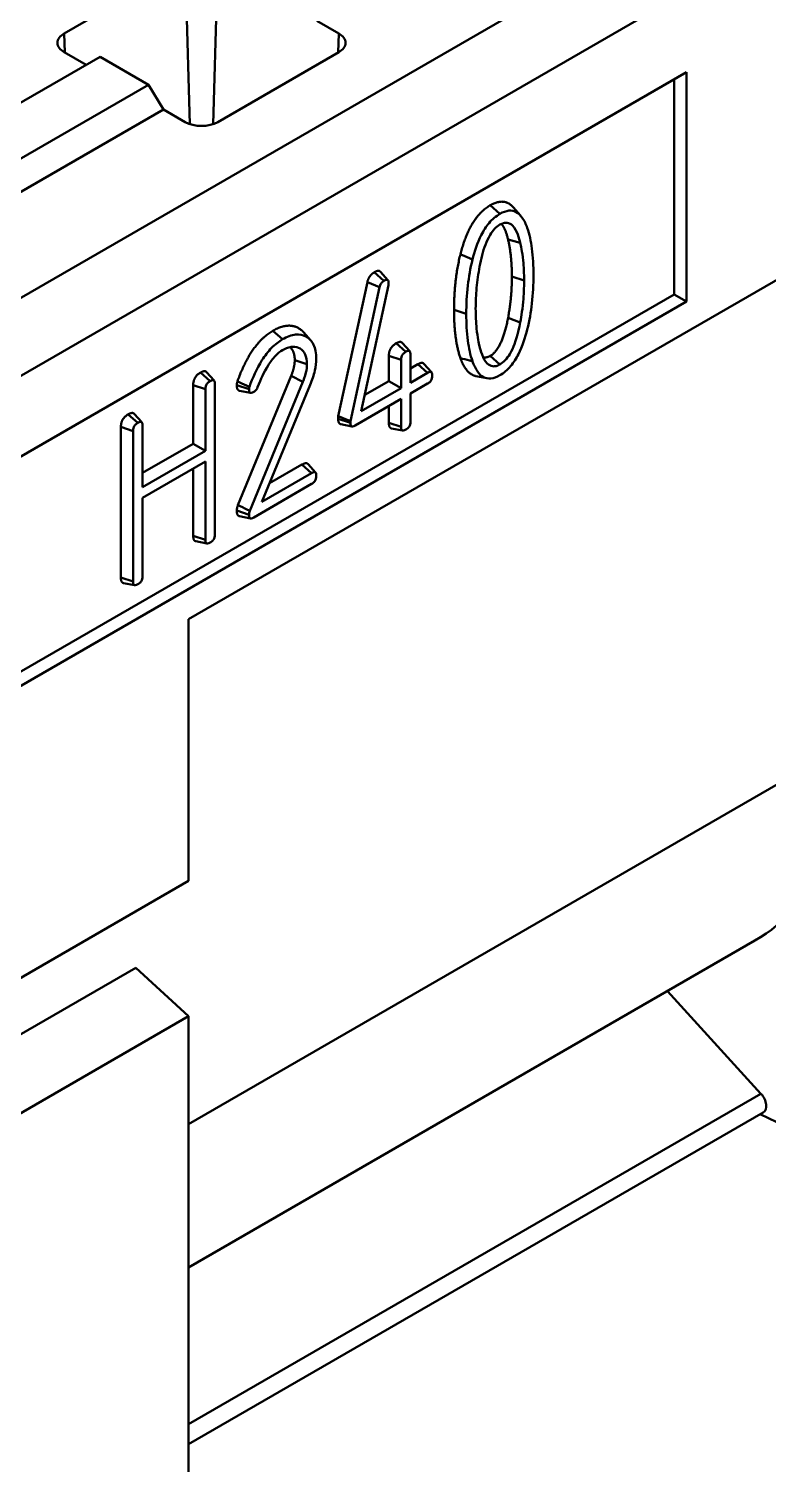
# Model space of a CAD drawing. Header units: millimetres. Extents: x 0 to 1485, y 0 to 1050.
# Drawn here: x 1298 to 1352.1, y 264.4 to 369.4 of the extents above; entities that cross this region are included whole.
import ezdxf

# ---------------------------------------------------------------- set-up
doc = ezdxf.new("R2010")
doc.units = ezdxf.units.MM
doc.header["$LTSCALE"] = 2.5
doc.layers.add('Sichtbar (ISO)', color=7, linetype='Continuous', lineweight=50)
doc.layers.add('Sichtbar schmal (ISO)', color=7, linetype='Continuous', lineweight=50)

msp = doc.modelspace()

# ---------------------------------------------------------------- linework, layer by layer
at = {"layer": 'Sichtbar (ISO)'}
for p, q in [((1439.081, 431.517), (1084.467, 226.781)), ((1090.477, 224.535), (1408.675, 408.247)), ((1300.584, 369.068), (1309.423, 374.171)), ((1319.072, 369.987), (1320.663, 369.068)), ((1302.175, 366.763), (1300.584, 367.682)), ((1320.663, 367.682), (1311.824, 362.579)), ((1303.199, 367.354), (1285.05, 356.876)), ((1306.734, 365.313), (1303.199, 367.354)), ((1188.399, 275.166), (1346.109, 366.22)), ((1345.213, 365.702), (1345.213, 349.97)), ((1346.109, 366.22), (1346.109, 349.452)), ((1288.585, 354.835), (1306.734, 365.313)), ((1307.832, 363.497), (1306.734, 365.313)), ((1289.609, 352.976), (1307.832, 363.497)), ((1309.423, 362.579), (1307.832, 363.497)), ((1309.68, 326.189), (1362.713, 356.808)), ((1333.424, 356.349), (1333.975, 355.728)), ((1323.714, 351.628), (1324.265, 351.007)), ((1345.213, 349.97), (1188.399, 259.433)), ((1320.633, 341.046), (1322.758, 350.851)), ((1321.525, 340.698), (1323.647, 350.488)), ((1324.305, 350.644), (1322.309, 341.422)), ((1346.109, 349.452), (1345.213, 349.97)), ((1346.109, 349.452), (1188.399, 258.398)), ((1318.075, 347.214), (1318.625, 346.592)), ((1325.308, 346.425), (1325.859, 345.803)), ((1324.332, 343.625), (1324.332, 345.466)), ((1325.229, 343.108), (1325.229, 345.167)), ((1325.913, 345.562), (1325.913, 343.503)), ((1325.913, 344.538), (1326.458, 344.852)), ((1326.902, 344.891), (1327.453, 344.27)), ((1310.992, 344.283), (1311.543, 343.662)), ((1313.293, 334.548), (1317.179, 343.995)), ((1314.162, 334.119), (1318.047, 343.564)), ((1322.565, 342.605), (1324.332, 343.625)), ((1324.332, 343.625), (1325.229, 343.108)), ((1325.913, 343.503), (1327.165, 344.225)), ((1331.509, 343.827), (1330.696, 343.993)), ((1310.016, 339.041), (1310.016, 343.324)), ((1310.913, 338.524), (1310.913, 343.026)), ((1311.597, 343.42), (1311.597, 332.4)), ((1314.207, 342.754), (1313.393, 342.92)), ((1318.571, 343.347), (1315.046, 334.786)), ((1322.309, 341.422), (1325.229, 343.108)), ((1327.165, 343.436), (1325.913, 342.713)), ((1325.913, 342.713), (1325.913, 340.665)), ((1325.229, 342.318), (1321.861, 340.374)), ((1324.332, 340.569), (1324.332, 341.801)), ((1325.229, 340.27), (1325.229, 342.318)), ((1305.699, 341.227), (1306.249, 340.606)), ((1321.625, 340.3), (1320.812, 340.466)), ((1304.723, 329.248), (1304.723, 340.268)), ((1305.619, 328.949), (1305.619, 339.969)), ((1306.303, 340.364), (1306.303, 335.862)), ((1325.335, 339.999), (1324.521, 340.165)), ((1306.303, 336.897), (1310.016, 339.041)), ((1306.303, 335.862), (1310.913, 338.524)), ((1310.016, 339.041), (1310.913, 338.524)), ((1310.913, 337.734), (1306.303, 335.073)), ((1310.016, 332.304), (1310.016, 337.216)), ((1310.913, 332.005), (1310.913, 337.734)), ((1315.605, 336.144), (1317.976, 337.513)), ((1318.421, 337.552), (1318.971, 336.93)), ((1315.046, 334.786), (1318.683, 336.886)), ((1318.683, 336.097), (1314.443, 333.648)), ((1306.303, 335.073), (1306.303, 329.344)), ((1314.207, 333.574), (1313.393, 333.74)), ((1311.019, 331.734), (1310.205, 331.899)), ((1305.725, 328.678), (1304.912, 328.843)), ((1309.68, 307.049), (1309.68, 326.189)), ((1293.771, 297.863), (1309.68, 307.049)), ((1351.118, 302.682), (1309.68, 278.759)), ((1305.809, 300.684), (1289.157, 291.07)), ((1305.809, 300.684), (1309.68, 297.156)), ((1351.566, 291.472), (1344.718, 298.988)), ((1309.68, 297.156), (1293.771, 287.971)), ((1309.68, 253.929), (1309.68, 297.156)), ((1351.726, 290.11), (1309.68, 265.836)), ((1362.713, 284.548), (1351.5, 289.98))]:
    msp.add_line(p, q, dxfattribs=at)
for centre, major_axis, ratio, start_param, end_param in [((1301.784, 368.375), (-1.698, 0), 0.5773503, 5.4977871, 7.0685835), ((1319.462, 368.375), (1.698, 0), 0.5773503, 5.4977871, 7.0685835), ((1310.623, 363.272), (-1.698, 0), 0.5773503, 0.7853982, 2.3561945), ((1334.262, 328.746), (17.709, -25.523), 0.6252357, 6.2312405, 7.0166387), ((1351.182, 290.951), (0.571, -0.823), 0.6252357, 6.2312405, 8.0638362)]:
    msp.add_ellipse(centre, major_axis=major_axis, ratio=ratio, start_param=start_param, end_param=end_param, dxfattribs=at)
for points in [[(1329.567, 352.896), (1330.255, 355.623), (1331.751, 356.486)], [(1331.751, 356.486), (1332.778, 357.079), (1333.424, 356.349)], [(1333.06, 353.981), (1332.863, 354.792), (1332.575, 355.13)], [(1333.335, 351.277), (1333.335, 352.8), (1333.06, 353.981)], [(1329.104, 348.835), (1329.104, 351.039), (1329.567, 352.896)], [(1322.758, 350.851), (1322.866, 351.357), (1323.27, 351.59)], [(1323.27, 351.59), (1323.587, 351.773), (1323.714, 351.628)], [(1333.06, 348.255), (1333.335, 349.766), (1333.335, 351.277)], [(1329.567, 345.307), (1329.104, 346.631), (1329.104, 348.835)], [(1331.751, 345.466), (1332.627, 345.972), (1333.06, 348.255)], [(1313.253, 343.603), (1314.237, 346.375), (1315.851, 347.307)], [(1317.445, 345.159), (1317.445, 345.819), (1317.094, 346.109)], [(1324.332, 345.466), (1324.332, 346.079), (1324.864, 346.386)], [(1324.864, 346.386), (1325.181, 346.569), (1325.308, 346.425)], [(1317.179, 343.995), (1317.445, 344.648), (1317.445, 345.159)], [(1326.458, 344.852), (1326.774, 345.035), (1326.902, 344.891)], [(1330.696, 343.993), (1329.984, 344.138), (1329.567, 345.307)], [(1331.229, 345.379), (1331.467, 345.302), (1331.751, 345.466)], [(1310.016, 343.324), (1310.016, 343.938), (1310.548, 344.245)], [(1310.548, 344.245), (1310.865, 344.428), (1310.992, 344.283)], [(1313.204, 343.324), (1313.204, 343.461), (1313.253, 343.603)], [(1313.393, 342.92), (1313.204, 342.958), (1313.204, 343.324)], [(1304.723, 340.268), (1304.723, 340.882), (1305.254, 341.188)], [(1305.254, 341.188), (1305.571, 341.371), (1305.699, 341.227)], [(1320.623, 340.87), (1320.623, 340.973), (1320.633, 341.046)], [(1320.812, 340.466), (1320.623, 340.504), (1320.623, 340.87)], [(1324.521, 340.165), (1324.332, 340.203), (1324.332, 340.569)], [(1317.976, 337.513), (1318.293, 337.696), (1318.421, 337.552)], [(1313.204, 334.144), (1313.204, 334.326), (1313.293, 334.548)], [(1313.393, 333.74), (1313.204, 333.779), (1313.204, 334.144)], [(1310.205, 331.899), (1310.016, 331.938), (1310.016, 332.304)], [(1304.912, 328.843), (1304.723, 328.882), (1304.723, 329.248)]]:
    msp.add_open_spline(points, degree=2, dxfattribs=at)
for points, degree, knots in [([(1330.453, 352.521), (1330.6, 353.103), (1330.806, 353.739), (1331.258, 354.626), (1331.446, 354.925), (1331.787, 355.329), (1331.912, 355.454), (1332.179, 355.681), (1332.318, 355.778), (1332.458, 355.859)], 3, [0.00013812, 0.00013812, 0.00013812, 0.00013812, 0.38590631, 0.38590631, 0.59820007, 0.59820007, 0.71158033, 0.71158033, 0.83020461, 0.83020461, 0.83020461, 0.83020461]), ([(1332.458, 355.859), (1332.686, 355.991), (1332.907, 356.074), (1333.316, 356.114), (1333.491, 356.076), (1333.824, 355.9), (1333.971, 355.751), (1334.245, 355.362), (1334.366, 355.099), (1334.463, 354.825)], 3, [0, 0, 0, 0, 0.19323337, 0.19323337, 0.3755242, 0.3755242, 0.58395794, 0.58395794, 0.84029902, 0.84029902, 0.84029902, 0.84029902]), ([(1333.951, 353.731), (1333.88, 354.024), (1333.714, 354.665), (1333.273, 355.105), (1333.142, 355.183), (1332.905, 355.213), (1332.82, 355.207), (1332.642, 355.162), (1332.551, 355.123), (1332.458, 355.07)], 3, [0.00948385, 0.00948385, 0.00948385, 0.00948385, 0.23585034, 0.23585034, 0.31053252, 0.31053252, 0.34812458, 0.34812458, 0.38560149, 0.38560149, 0.38560149, 0.38560149]), ([(1332.458, 355.07), (1332.325, 354.993), (1332.196, 354.89), (1331.95, 354.628), (1331.839, 354.478), (1331.603, 354.087), (1331.49, 353.839), (1331.214, 353.111), (1331.079, 352.562), (1330.975, 352.001)], 3, [0, 0, 0, 0, 0.11289928, 0.11289928, 0.22681291, 0.22681291, 0.38686704, 0.38686704, 0.70571104, 0.70571104, 0.70571104, 0.70571104]), ([(1334.463, 354.825), (1334.623, 354.367), (1334.731, 353.854), (1334.883, 352.703), (1334.915, 352.043), (1334.915, 351.373)], 3, [0.00009846, 0.00009846, 0.00009846, 0.00009846, 0.4272375, 0.4272375, 0.91932095, 0.91932095, 0.91932095, 0.91932095]), ([(1334.232, 350.978), (1334.232, 351.485), (1334.209, 351.978), (1334.093, 353.106), (1333.995, 353.54), (1333.951, 353.731)], 3, [0, 0, 0, 0, 0.37204259, 0.37204259, 0.88378001, 0.88378001, 0.88378001, 0.88378001]), ([(1330.001, 348.536), (1330.001, 349.208), (1330.033, 349.909), (1330.185, 351.238), (1330.293, 351.877), (1330.453, 352.521)], 3, [0, 0, 0, 0, 0.49387375, 0.49387375, 0.92134767, 0.92134767, 0.92134767, 0.92134767]), ([(1330.975, 352.001), (1330.877, 351.476), (1330.805, 350.961), (1330.708, 349.934), (1330.685, 349.426), (1330.685, 348.93)], 3, [0.00007028, 0.00007028, 0.00007028, 0.00007028, 0.35406194, 0.35406194, 0.71815652, 0.71815652, 0.71815652, 0.71815652]), ([(1323.647, 350.488), (1323.655, 350.523), (1323.669, 350.584), (1323.716, 350.699), (1323.738, 350.738), (1323.781, 350.801), (1323.809, 350.835), (1323.889, 350.907), (1323.934, 350.938), (1323.977, 350.963)], 3, [0.001963663, 0.001963663, 0.001963663, 0.001963663, 0.021399666, 0.021399666, 0.035944676, 0.035944676, 0.050646289, 0.050646289, 0.066595415, 0.066595415, 0.066595415, 0.066595415]), ([(1323.977, 350.963), (1324.03, 350.993), (1324.1, 351.028), (1324.196, 351.042), (1324.22, 351.037), (1324.253, 351.021), (1324.268, 351.007), (1324.294, 350.959), (1324.303, 350.93), (1324.316, 350.859), (1324.319, 350.812), (1324.319, 350.765)], 3, [0, 0, 0, 0, 0.04493859, 0.04493859, 0.07151546, 0.07151546, 0.09679736, 0.09679736, 0.12063391, 0.12063391, 0.1534914, 0.1534914, 0.1534914, 0.1534914]), ([(1333.951, 347.902), (1333.995, 348.145), (1334.093, 348.696), (1334.209, 349.957), (1334.232, 350.474), (1334.232, 350.978)], 3, [0.00616461, 0.00616461, 0.00616461, 0.00616461, 0.15263457, 0.15263457, 0.25874508, 0.25874508, 0.25874508, 0.25874508]), ([(1334.915, 351.373), (1334.915, 350.704), (1334.883, 350.006), (1334.731, 348.68), (1334.623, 348.042), (1334.463, 347.399)], 3, [0, 0, 0, 0, 0.49188616, 0.49188616, 0.91885396, 0.91885396, 0.91885396, 0.91885396]), ([(1324.319, 350.765), (1324.319, 350.748), (1324.317, 350.729), (1324.313, 350.688), (1324.31, 350.666), (1324.305, 350.644)], 3, [0, 0, 0, 0, 0.013086499, 0.013086499, 0.028142878, 0.028142878, 0.028142878, 0.028142878]), ([(1330.685, 348.93), (1330.685, 348.426), (1330.707, 347.935), (1330.823, 346.808), (1330.921, 346.37), (1330.965, 346.178)], 3, [0, 0, 0, 0, 0.3707409, 0.3707409, 0.88249422, 0.88249422, 0.88249422, 0.88249422]), ([(1330.453, 345.072), (1330.293, 345.532), (1330.185, 346.046), (1330.033, 347.2), (1330.001, 347.864), (1330.001, 348.536)], 3, [0.00013828, 0.00013828, 0.00013828, 0.00013828, 0.42779173, 0.42779173, 0.9218729, 0.9218729, 0.9218729, 0.9218729]), ([(1332.458, 344.839), (1332.592, 344.916), (1332.722, 345.02), (1332.97, 345.284), (1333.081, 345.436), (1333.321, 345.831), (1333.435, 346.083), (1333.764, 346.949), (1333.894, 347.599), (1333.951, 347.902)], 3, [0, 0, 0, 0, 0.11363012, 0.11363012, 0.22855531, 0.22855531, 0.39071045, 0.39071045, 0.79871277, 0.79871277, 0.79871277, 0.79871277]), ([(1314.13, 343.193), (1314.362, 343.849), (1314.662, 344.535), (1315.258, 345.477), (1315.493, 345.784), (1316.014, 346.313), (1316.282, 346.52), (1316.558, 346.679)], 3, [0.00037068, 0.00037068, 0.00037068, 0.00037068, 0.43143738, 0.43143738, 0.66926924, 0.66926924, 0.90302207, 0.90302207, 0.90302207, 0.90302207]), ([(1315.851, 347.307), (1316.953, 347.943), (1317.928, 347.38), (1318.075, 347.214)], 2, [0, 0, 0, 1, 1.2539225, 1.2539225, 1.2539225]), ([(1316.558, 346.679), (1316.887, 346.869), (1317.207, 346.99), (1317.793, 347.047), (1318.042, 346.994), (1318.467, 346.768), (1318.682, 346.588), (1318.896, 346.145), (1318.944, 345.993), (1319.01, 345.652), (1319.025, 345.464), (1319.025, 345.266)], 3, [0, 0, 0, 0, 0.27894472, 0.27894472, 0.5385195, 0.5385195, 0.77856527, 0.77856527, 0.88429071, 0.88429071, 0.99499587, 0.99499587, 0.99499587, 0.99499587]), ([(1334.463, 347.399), (1334.316, 346.814), (1334.11, 346.174), (1333.657, 345.283), (1333.469, 344.984), (1333.128, 344.58), (1333.004, 344.455), (1332.737, 344.227), (1332.598, 344.13), (1332.458, 344.049)], 3, [0.00009835, 0.00009835, 0.00009835, 0.00009835, 0.38794314, 0.38794314, 0.60022924, 0.60022924, 0.7135331, 0.7135331, 0.83200422, 0.83200422, 0.83200422, 0.83200422]), ([(1316.558, 345.89), (1316.375, 345.784), (1316.199, 345.641), (1315.834, 345.26), (1315.659, 345.023), (1315.208, 344.306), (1314.954, 343.757), (1314.731, 343.18)], 3, [0, 0, 0, 0, 0.15511166, 0.15511166, 0.33316196, 0.33316196, 0.66339826, 0.66339826, 0.66339826, 0.66339826]), ([(1318.341, 344.86), (1318.341, 345.134), (1318.3, 345.376), (1318.125, 345.763), (1318.001, 345.9), (1317.705, 346.086), (1317.514, 346.154), (1317.158, 346.127), (1317.043, 346.102), (1316.804, 346.019), (1316.681, 345.961), (1316.558, 345.89)], 3, [0, 0, 0, 0, 0.20092025, 0.20092025, 0.3889759, 0.3889759, 0.56372958, 0.56372958, 0.64187452, 0.64187452, 0.72206559, 0.72206559, 0.72206559, 0.72206559]), ([(1325.229, 345.167), (1325.229, 345.228), (1325.234, 345.312), (1325.269, 345.443), (1325.286, 345.48), (1325.317, 345.536), (1325.337, 345.566), (1325.391, 345.627), (1325.42, 345.654), (1325.488, 345.708), (1325.53, 345.736), (1325.571, 345.759)], 3, [0, 0, 0, 0, 0.04493859, 0.04493859, 0.07151546, 0.07151546, 0.09679736, 0.09679736, 0.12063391, 0.12063391, 0.1534914, 0.1534914, 0.1534914, 0.1534914]), ([(1325.571, 345.759), (1325.624, 345.79), (1325.694, 345.825), (1325.79, 345.839), (1325.813, 345.834), (1325.847, 345.817), (1325.862, 345.803), (1325.888, 345.755), (1325.897, 345.727), (1325.91, 345.655), (1325.913, 345.608), (1325.913, 345.562)], 3, [0, 0, 0, 0, 0.04493859, 0.04493859, 0.07151546, 0.07151546, 0.09679736, 0.09679736, 0.12063391, 0.12063391, 0.1534914, 0.1534914, 0.1534914, 0.1534914]), ([(1330.965, 346.178), (1331.036, 345.885), (1331.203, 345.244), (1331.643, 344.804), (1331.774, 344.726), (1332.011, 344.696), (1332.096, 344.702), (1332.274, 344.747), (1332.365, 344.785), (1332.458, 344.839)], 3, [0.00943853, 0.00943853, 0.00943853, 0.00943853, 0.23585034, 0.23585034, 0.31053252, 0.31053252, 0.34812458, 0.34812458, 0.38560149, 0.38560149, 0.38560149, 0.38560149]), ([(1318.047, 343.564), (1318.092, 343.674), (1318.195, 343.932), (1318.315, 344.456), (1318.341, 344.664), (1318.341, 344.86)], 3, [0.00253677, 0.00253677, 0.00253677, 0.00253677, 0.06693697, 0.06693697, 0.11242642, 0.11242642, 0.11242642, 0.11242642]), ([(1319.025, 345.266), (1319.025, 344.988), (1318.985, 344.694), (1318.833, 344.044), (1318.713, 343.693), (1318.571, 343.347)], 3, [0, 0, 0, 0, 0.20430344, 0.20430344, 0.43269056, 0.43269056, 0.43269056, 0.43269056]), ([(1332.458, 344.049), (1332.229, 343.917), (1332.007, 343.834), (1331.597, 343.794), (1331.422, 343.832), (1331.09, 344.008), (1330.943, 344.156), (1330.67, 344.541), (1330.55, 344.801), (1330.453, 345.072)], 3, [0, 0, 0, 0, 0.19403135, 0.19403135, 0.37681876, 0.37681876, 0.58399614, 0.58399614, 0.83831224, 0.83831224, 0.83831224, 0.83831224]), ([(1310.913, 343.026), (1310.913, 343.087), (1310.918, 343.17), (1310.953, 343.302), (1310.97, 343.339), (1311.001, 343.395), (1311.021, 343.424), (1311.075, 343.486), (1311.104, 343.512), (1311.173, 343.567), (1311.214, 343.594), (1311.255, 343.618)], 3, [0, 0, 0, 0, 0.04493859, 0.04493859, 0.07151546, 0.07151546, 0.09679736, 0.09679736, 0.12063391, 0.12063391, 0.1534914, 0.1534914, 0.1534914, 0.1534914]), ([(1311.255, 343.618), (1311.308, 343.648), (1311.378, 343.683), (1311.474, 343.697), (1311.498, 343.692), (1311.531, 343.676), (1311.546, 343.662), (1311.572, 343.614), (1311.581, 343.585), (1311.594, 343.514), (1311.597, 343.467), (1311.597, 343.42)], 3, [0, 0, 0, 0, 0.04493859, 0.04493859, 0.07151546, 0.07151546, 0.09679736, 0.09679736, 0.12063391, 0.12063391, 0.1534914, 0.1534914, 0.1534914, 0.1534914]), ([(1314.13, 343.193), (1314.055, 343.228), (1313.982, 343.262), (1313.694, 343.397), (1313.47, 343.502), (1313.253, 343.603)], 3, [-0.20383027, -0.20383027, -0.20383027, -0.20383027, -0.15337444, -0.15337444, 0, 0, 0, 0]), ([(1327.165, 344.225), (1327.218, 344.256), (1327.288, 344.291), (1327.383, 344.305), (1327.407, 344.3), (1327.441, 344.283), (1327.456, 344.269), (1327.482, 344.222), (1327.491, 344.193), (1327.504, 344.121), (1327.507, 344.075), (1327.507, 344.028)], 3, [0, 0, 0, 0, 0.04493859, 0.04493859, 0.07151546, 0.07151546, 0.09679736, 0.09679736, 0.12063391, 0.12063391, 0.1534914, 0.1534914, 0.1534914, 0.1534914]), ([(1327.507, 344.028), (1327.507, 343.967), (1327.502, 343.883), (1327.466, 343.752), (1327.45, 343.715), (1327.419, 343.659), (1327.399, 343.629), (1327.344, 343.568), (1327.315, 343.541), (1327.247, 343.487), (1327.205, 343.459), (1327.165, 343.436)], 3, [0, 0, 0, 0, 0.04493859, 0.04493859, 0.07151546, 0.07151546, 0.09679736, 0.09679736, 0.12063391, 0.12063391, 0.1534914, 0.1534914, 0.1534914, 0.1534914]), ([(1314.101, 343.026), (1314.101, 343.053), (1314.103, 343.082), (1314.113, 343.139), (1314.12, 343.166), (1314.13, 343.193)], 3, [0, 0, 0, 0, 0.020301337, 0.020301337, 0.038340907, 0.038340907, 0.038340907, 0.038340907]), ([(1314.443, 342.828), (1314.39, 342.798), (1314.32, 342.763), (1314.224, 342.749), (1314.2, 342.754), (1314.167, 342.77), (1314.151, 342.784), (1314.125, 342.832), (1314.117, 342.861), (1314.104, 342.932), (1314.101, 342.979), (1314.101, 343.026)], 3, [0, 0, 0, 0, 0.04493859, 0.04493859, 0.07151546, 0.07151546, 0.09679736, 0.09679736, 0.12063391, 0.12063391, 0.1534914, 0.1534914, 0.1534914, 0.1534914]), ([(1314.731, 343.18), (1314.702, 343.106), (1314.672, 343.053), (1314.62, 342.977), (1314.592, 342.944), (1314.523, 342.88), (1314.482, 342.851), (1314.443, 342.828)], 3, [0.00006207, 0.00006207, 0.00006207, 0.00006207, 0.04938573, 0.04938573, 0.09835265, 0.09835265, 0.15858017, 0.15858017, 0.15858017, 0.15858017]), ([(1305.619, 339.969), (1305.619, 340.03), (1305.624, 340.114), (1305.66, 340.245), (1305.676, 340.283), (1305.707, 340.339), (1305.727, 340.368), (1305.782, 340.43), (1305.811, 340.456), (1305.879, 340.511), (1305.921, 340.538), (1305.961, 340.561)], 3, [0, 0, 0, 0, 0.04493859, 0.04493859, 0.07151546, 0.07151546, 0.09679736, 0.09679736, 0.12063391, 0.12063391, 0.1534914, 0.1534914, 0.1534914, 0.1534914]), ([(1305.961, 340.561), (1306.014, 340.592), (1306.084, 340.627), (1306.18, 340.641), (1306.204, 340.636), (1306.237, 340.619), (1306.253, 340.605), (1306.279, 340.558), (1306.287, 340.529), (1306.3, 340.457), (1306.303, 340.411), (1306.303, 340.364)], 3, [0, 0, 0, 0, 0.04493859, 0.04493859, 0.07151546, 0.07151546, 0.09679736, 0.09679736, 0.12063391, 0.12063391, 0.1534914, 0.1534914, 0.1534914, 0.1534914]), ([(1321.525, 340.698), (1321.468, 340.721), (1321.41, 340.743), (1321.113, 340.859), (1320.871, 340.953), (1320.633, 341.046)], 3, [0.10361914, 0.10361914, 0.10361914, 0.10361914, 0.14386676, 0.14386676, 0.31069899, 0.31069899, 0.31069899, 0.31069899]), ([(1321.52, 340.571), (1321.52, 340.598), (1321.52, 340.625), (1321.522, 340.667), (1321.524, 340.683), (1321.525, 340.698)], 3, [0, 0, 0, 0, 0.019133623, 0.019133623, 0.029774737, 0.029774737, 0.029774737, 0.029774737]), ([(1321.861, 340.374), (1321.808, 340.344), (1321.738, 340.309), (1321.643, 340.295), (1321.619, 340.3), (1321.585, 340.316), (1321.57, 340.33), (1321.544, 340.378), (1321.535, 340.407), (1321.522, 340.478), (1321.52, 340.525), (1321.52, 340.571)], 3, [0, 0, 0, 0, 0.04493859, 0.04493859, 0.07151546, 0.07151546, 0.09679736, 0.09679736, 0.12063391, 0.12063391, 0.1534914, 0.1534914, 0.1534914, 0.1534914]), ([(1325.913, 340.665), (1325.913, 340.604), (1325.908, 340.52), (1325.872, 340.389), (1325.856, 340.352), (1325.825, 340.296), (1325.805, 340.266), (1325.75, 340.205), (1325.721, 340.178), (1325.653, 340.124), (1325.611, 340.096), (1325.571, 340.073)], 3, [0, 0, 0, 0, 0.04493859, 0.04493859, 0.07151546, 0.07151546, 0.09679736, 0.09679736, 0.12063391, 0.12063391, 0.1534914, 0.1534914, 0.1534914, 0.1534914]), ([(1325.571, 340.073), (1325.518, 340.042), (1325.448, 340.008), (1325.352, 339.994), (1325.328, 339.999), (1325.295, 340.015), (1325.279, 340.029), (1325.253, 340.077), (1325.245, 340.106), (1325.232, 340.177), (1325.229, 340.224), (1325.229, 340.27)], 3, [0, 0, 0, 0, 0.04493859, 0.04493859, 0.07151546, 0.07151546, 0.09679736, 0.09679736, 0.12063391, 0.12063391, 0.1534914, 0.1534914, 0.1534914, 0.1534914]), ([(1318.683, 336.886), (1318.736, 336.917), (1318.806, 336.952), (1318.902, 336.966), (1318.926, 336.961), (1318.959, 336.944), (1318.975, 336.93), (1319.001, 336.882), (1319.009, 336.853), (1319.022, 336.782), (1319.025, 336.735), (1319.025, 336.689)], 3, [0, 0, 0, 0, 0.04493859, 0.04493859, 0.07151546, 0.07151546, 0.09679736, 0.09679736, 0.12063391, 0.12063391, 0.1534914, 0.1534914, 0.1534914, 0.1534914]), ([(1319.025, 336.689), (1319.025, 336.628), (1319.02, 336.544), (1318.985, 336.413), (1318.968, 336.376), (1318.937, 336.319), (1318.917, 336.29), (1318.863, 336.228), (1318.834, 336.202), (1318.766, 336.147), (1318.724, 336.12), (1318.683, 336.097)], 3, [0, 0, 0, 0, 0.04493859, 0.04493859, 0.07151546, 0.07151546, 0.09679736, 0.09679736, 0.12063391, 0.12063391, 0.1534914, 0.1534914, 0.1534914, 0.1534914]), ([(1313.293, 334.548), (1313.509, 334.441), (1313.728, 334.333), (1314.016, 334.19), (1314.089, 334.155), (1314.162, 334.119)], 3, [-0.30907826, -0.30907826, -0.30907826, -0.30907826, -0.15430745, -0.15430745, -0.10281504, -0.10281504, -0.10281504, -0.10281504]), ([(1314.101, 333.846), (1314.101, 333.886), (1314.106, 333.928), (1314.126, 334.02), (1314.142, 334.07), (1314.162, 334.119)], 3, [0, 0, 0, 0, 0.029555557, 0.029555557, 0.061966142, 0.061966142, 0.061966142, 0.061966142]), ([(1314.443, 333.648), (1314.39, 333.618), (1314.32, 333.583), (1314.224, 333.569), (1314.2, 333.574), (1314.167, 333.59), (1314.151, 333.604), (1314.125, 333.652), (1314.117, 333.681), (1314.104, 333.752), (1314.101, 333.799), (1314.101, 333.846)], 3, [0, 0, 0, 0, 0.04493859, 0.04493859, 0.07151546, 0.07151546, 0.09679736, 0.09679736, 0.12063391, 0.12063391, 0.1534914, 0.1534914, 0.1534914, 0.1534914]), ([(1311.255, 331.808), (1311.202, 331.777), (1311.132, 331.742), (1311.036, 331.728), (1311.012, 331.733), (1310.979, 331.75), (1310.963, 331.764), (1310.937, 331.812), (1310.929, 331.84), (1310.916, 331.912), (1310.913, 331.958), (1310.913, 332.005)], 3, [0, 0, 0, 0, 0.04493859, 0.04493859, 0.07151546, 0.07151546, 0.09679736, 0.09679736, 0.12063391, 0.12063391, 0.1534914, 0.1534914, 0.1534914, 0.1534914]), ([(1311.597, 332.4), (1311.597, 332.339), (1311.592, 332.255), (1311.556, 332.124), (1311.54, 332.087), (1311.509, 332.031), (1311.489, 332.001), (1311.434, 331.94), (1311.405, 331.913), (1311.337, 331.858), (1311.295, 331.831), (1311.255, 331.808)], 3, [0, 0, 0, 0, 0.04493859, 0.04493859, 0.07151546, 0.07151546, 0.09679736, 0.09679736, 0.12063391, 0.12063391, 0.1534914, 0.1534914, 0.1534914, 0.1534914]), ([(1305.961, 328.752), (1305.908, 328.721), (1305.838, 328.686), (1305.742, 328.672), (1305.719, 328.677), (1305.685, 328.694), (1305.67, 328.708), (1305.644, 328.755), (1305.635, 328.784), (1305.622, 328.856), (1305.619, 328.902), (1305.619, 328.949)], 3, [0, 0, 0, 0, 0.04493859, 0.04493859, 0.07151546, 0.07151546, 0.09679736, 0.09679736, 0.12063391, 0.12063391, 0.1534914, 0.1534914, 0.1534914, 0.1534914]), ([(1306.303, 329.344), (1306.303, 329.282), (1306.298, 329.199), (1306.263, 329.068), (1306.246, 329.03), (1306.215, 328.974), (1306.195, 328.945), (1306.141, 328.883), (1306.112, 328.857), (1306.044, 328.802), (1306.002, 328.775), (1305.961, 328.752)], 3, [0, 0, 0, 0, 0.04493859, 0.04493859, 0.07151546, 0.07151546, 0.09679736, 0.09679736, 0.12063391, 0.12063391, 0.1534914, 0.1534914, 0.1534914, 0.1534914])]:
    msp.add_open_spline(points, degree=degree, knots=knots, dxfattribs=at)
at = {"layer": 'Sichtbar schmal (ISO)'}
for p, q in [((1309.423, 374.171), (1309.772, 362.424)), ((1311.824, 374.171), (1311.475, 362.424)), ((1300.584, 369.068), (1300.626, 367.658)), ((1320.663, 369.068), (1320.621, 367.658)), ((1331.751, 356.486), (1332.458, 355.859)), ((1333.951, 353.731), (1333.06, 353.981)), ((1323.27, 351.59), (1323.977, 350.963)), ((1333.335, 351.277), (1334.232, 350.978)), ((1322.758, 350.851), (1323.647, 350.488)), ((1329.104, 348.835), (1330.001, 348.536)), ((1333.951, 347.902), (1333.06, 348.255)), ((1315.851, 347.307), (1316.558, 346.679)), ((1324.864, 346.386), (1325.571, 345.759)), ((1317.445, 345.159), (1318.341, 344.86)), ((1324.332, 345.466), (1325.229, 345.167)), ((1326.458, 344.852), (1327.165, 344.225)), ((1331.751, 345.466), (1332.458, 344.839)), ((1310.548, 344.245), (1311.255, 343.618)), ((1317.179, 343.995), (1318.047, 343.564)), ((1310.016, 343.324), (1310.913, 343.026)), ((1313.204, 343.324), (1314.101, 343.026)), ((1305.254, 341.188), (1305.961, 340.561)), ((1320.623, 340.87), (1321.52, 340.571)), ((1324.332, 340.569), (1325.229, 340.27)), ((1304.723, 340.268), (1305.619, 339.969)), ((1317.976, 337.513), (1318.683, 336.886)), ((1313.204, 334.144), (1314.101, 333.846)), ((1310.016, 332.304), (1310.913, 332.005)), ((1304.723, 329.248), (1305.619, 328.949)), ((1309.68, 289.243), (1358.1, 317.198)), ((1351.566, 291.472), (1309.68, 267.289))]:
    msp.add_line(p, q, dxfattribs=at)
for points, knots in [([(1330.453, 352.521), (1330.379, 352.553), (1330.306, 352.584), (1330.01, 352.709), (1329.788, 352.803), (1329.567, 352.896)], [-0.20705528, -0.20705528, -0.20705528, -0.20705528, -0.15529146, -0.15529146, 0, 0, 0, 0]), ([(1329.567, 345.307), (1329.788, 345.248), (1330.01, 345.19), (1330.306, 345.112), (1330.379, 345.092), (1330.453, 345.072)], [-0.31058293, -0.31058293, -0.31058293, -0.31058293, -0.15529146, -0.15529146, -0.10352764, -0.10352764, -0.10352764, -0.10352764])]:
    msp.add_open_spline(points, degree=3, knots=knots, dxfattribs=at)

doc.saveas('drawing.dxf')
